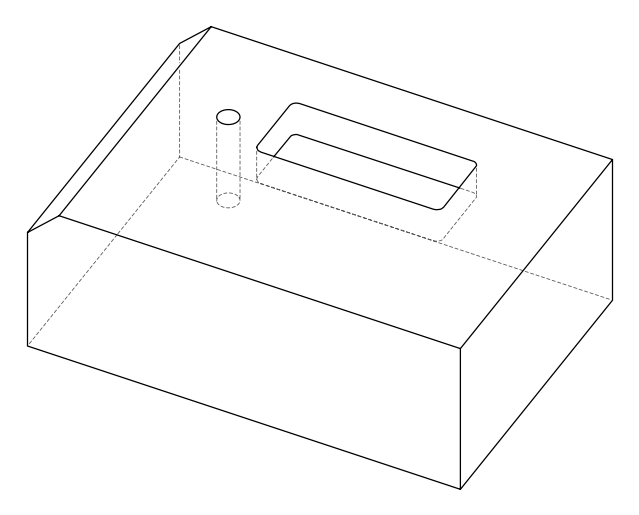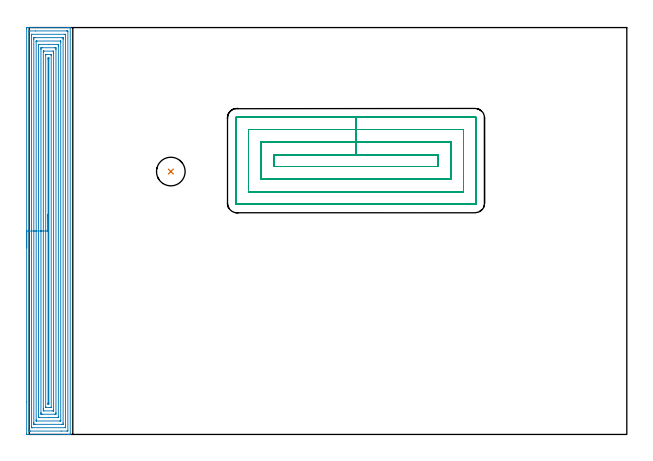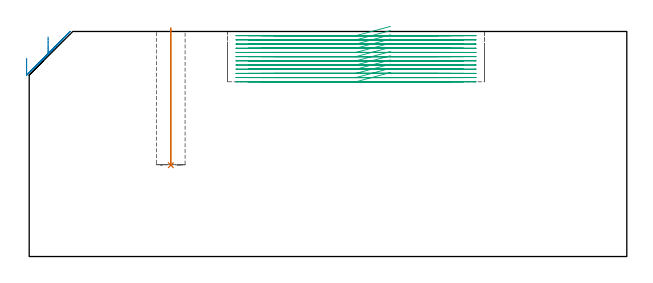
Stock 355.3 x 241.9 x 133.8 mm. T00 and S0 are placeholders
(PLAN: 3 operations, 2 tool changes, 50.3 min)
(1 INDEXABLE_INSERT_DRILL_BLIND_HOLE_FROM_SOLID | STEP1POCKET | NXT0302_005 | 0.33 min | 17974 mm3)
(2 AREA_MILL | FG_CHAMFER_SURFACE | UGT0205_001 | 19.6 min | 81134 mm3)
(3 MILL_RECTANGULAR_POCKET | POCKET_RECTANGULAR_STRAIGHT | NXT0201_013 | Follow Part, ap 2.5, ae 75% | 30.36 min | 282499 mm3)
(TOOL NXT0302_005 | Index. Insert Drill 17mm [880-D1700L20-05] | D17 PA176 FL85 Z2)
(TOOL UGT0205_001 | Chamfer Mill 20 x 3 x 45 deg. | D20 FL50 Z2)
(TOOL NXT0201_013 | ENDMILL 10mm | D10 FL30 Z4)
(OP 1 INDEXABLE_INSERT_DRILL_BLIND_HOLE_FROM_SOLID)
G17 G21 G94 G90
T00 M6
G54
G17 G0 G90 X84.2 Y156.3 S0 M3
G43 Z143.8 H1
G94 G81 G98 Z54.3 F250. R135.8
G80
M5
M2
(OP 2 AREA_MILL)
G17 G21 G94 G90
T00 M6
G54
G17 G0 G90 X-1.5 Y110.95 S1061 M3
G43 Z143.8 H0
Z117.9
G94 G1 Y110.988 Z117.028 F250.
Y111.102 Z116.164
Y111.291 Z115.312
Y111.553 Z114.48
Y111.887 Z113.674
Y112.29 Z112.9
Y112.758 Z112.164
Y113.29 Z111.472
Y113.879 Z110.829
Y114.522 Z110.24
Y115.214 Z109.708
Y115.95 Z109.24
Y116.724 Z108.837
Y117.53 Z108.503
Y118.362 Z108.241
Y119.214 Z108.052
Y120.078 Z107.938
Y120.95 Z107.9
Y240.949
X-1.499 Y241.307 Z107.901
X-1.494 Y241.835 Z107.903
X-1.491 Y241.892 Z107.906
X-0.969 Y241.896 Z108.428
X-0.38 Y241.9 Z109.017
X19.731 Z129.127
X22.69 Z132.086
X22.982 Z132.377
X23.567 Z132.966
X23.869 Z133.269
X24.051 Z133.45
X24.373 Y241.893 Z133.764
X24.397 Y241.89 Z133.788
X24.4 Y241.753 Z133.8
Y0.147
X24.397 Y0.01 Z133.788
X24.373 Y0.007 Z133.764
X24.05 Y0. Z133.45
X23.567 Z132.966
X22.982 Z132.377
X20.916 Z130.313
X20.321 Z129.716
X19.731 Z129.127
X-1.268 Y0.001 Z108.129
X-1.492 Y0.01 Z107.905
X-1.499 Y0.233 Z107.899
X-1.5 Y19.398 Z107.9
Y120.95
X-0.086 Z109.314
Y239.524
X-0.082 Y239.89 Z109.318
X0.432 Y239.899 Z109.832
X3.868 Y239.9 Z113.268
X22.095 Z131.495
X22.611 Y239.898 Z132.011
X22.982 Y239.89 Z132.382
X22.986 Y239.524 Z132.386
Y2.376
X22.982 Y2.01 Z132.382
X22.468 Y2.002 Z131.868
X19.031 Y2. Z128.431
X0.805 Z110.205
X0.289 Y2.002 Z109.689
X-0.082 Y2.01 Z109.318
X-0.086 Y2.376 Z109.314
Y2.379
Y120.95
X1.328 Z110.728
X1.329 Y237.215 Z110.729
X1.33 Y237.741 Z110.73
X1.331 Y237.832 Z110.731
X1.334 Y237.876 Z110.734
X1.336 Y237.89 Z110.736
X1.376 Y237.893 Z110.776
X1.535 Y237.899 Z110.935
X21.208 Z130.608
X21.366 Y237.898 Z130.766
X21.471 Y237.895 Z130.871
X21.553 Y237.89 Z130.953
X21.565 Y237.878 Z130.965
X21.567 Y237.862 Z130.967
X21.569 Y237.741 Z130.969
X21.571 Y237.376 Z130.971
Y4.685
X21.57 Y4.159 Z130.97
X21.569 Y4.068 Z130.969
X21.566 Y4.024 Z130.966
X21.564 Y4.01 Z130.964
X21.524 Y4.007 Z130.924
X21.365 Y4.001 Z130.765
X1.692 Y4. Z111.092
X1.534 Y4.002 Z110.934
X1.429 Y4.005 Z110.829
X1.347 Y4.01 Z110.747
X1.335 Y4.022 Z110.735
X1.333 Y4.038 Z110.733
X1.331 Y4.159 Z110.731
X1.329 Y4.524 Z110.729
X1.328 Y120.95 Z110.728
X2.743 Z112.143
Y235.067
X2.747 Y235.789 Z112.147
X2.75 Y235.888 Z112.15
X2.844 Y235.892 Z112.244
X3.051 Y235.897 Z112.451
X3.466 Y235.9 Z112.866
X3.524 Z112.924
X19.492 Z128.892
X19.87 Y235.897 Z129.27
X20.058 Y235.894 Z129.458
X20.146 Y235.89 Z129.546
X20.15 Y235.828 Z129.55
X20.156 Y235.232 Z129.556
X20.157 Y235.067 Z129.557
Y6.833
X20.153 Y6.111 Z129.553
X20.15 Y6.012 Z129.55
X20.056 Y6.008 Z129.456
X19.848 Y6.003 Z129.248
X19.434 Y6. Z128.834
X19.376 Z128.776
X3.408 Z112.808
X3.03 Y6.002 Z112.43
X2.842 Y6.006 Z112.242
X2.753 Y6.01 Z112.153
X2.75 Y6.072 Z112.15
X2.744 Y6.668 Z112.144
X2.743 Y6.833 Z112.143
Y120.95
X4.157 Z113.557
Y233.48
X4.16 Y233.678 Z113.56
X4.164 Y233.809 Z113.564
X4.168 Y233.89 Z113.568
X4.2 Y233.892 Z113.6
X4.353 Y233.897 Z113.753
X4.627 Y233.9 Z114.027
X18.688 Y233.899 Z128.088
X18.718 Y233.898 Z128.118
X18.733 Y233.895 Z128.133
X18.736 Y233.892 Z128.136
X18.738 Y233.875 Z128.138
X18.742 Y233.481 Z128.142
X18.743 Y233.284 Z128.143
Y8.42
X18.74 Y8.222 Z128.14
X18.736 Y8.091 Z128.136
X18.732 Y8.01 Z128.132
X18.7 Y8.008 Z128.1
X18.547 Y8.004 Z127.947
X18.273 Y8.001 Z127.673
X4.212 Y8. Z113.612
X4.182 Y8.002 Z113.582
X4.167 Y8.005 Z113.567
X4.164 Y8.008 Z113.564
X4.162 Y8.025 Z113.562
X4.158 Y8.419 Z113.558
X4.157 Y8.616 Z113.557
Y120.95
X5.571 Z114.971
Y231.5
X5.572 Y231.78 Z114.972
X5.574 Y231.85 Z114.974
X5.577 Y231.882 Z114.977
X5.579 Y231.89 Z114.979
X5.598 Y231.893 Z114.998
X5.731 Y231.899 Z115.131
X11.496 Y231.9 Z120.896
X16.773 Y231.899 Z126.173
X17.267 Y231.896 Z126.667
X17.313 Y231.89 Z126.713
X17.322 Y231.84 Z126.722
X17.325 Y231.5 Z126.725
X17.328 Y230.942 Z126.728
X17.329 Y10.4 Z126.729
X17.328 Y10.12 Z126.728
X17.326 Y10.05 Z126.726
X17.323 Y10.018 Z126.723
X17.321 Y10.01 Z126.721
X17.302 Y10.008 Z126.702
X17.169 Y10.002 Z126.569
X11.404 Y10. Z120.804
X6.127 Y10.001 Z115.527
X5.634 Y10.004 Z115.034
X5.587 Y10.01 Z114.987
X5.578 Y10.06 Z114.978
X5.575 Y10.4 Z114.975
X5.572 Y10.958 Z114.972
X5.571 Y120.95 Z114.971
X6.985 Z116.385
Y228.855
X6.989 Y229.717 Z116.389
X6.99 Y229.742 Z116.39
X7.014 Y229.89 Z116.414
X7.721 Y229.899 Z117.121
X14.998 Z124.398
X15.708 Y229.896 Z125.108
X15.886 Y229.89 Z125.286
X15.91 Y229.717 Z125.31
X15.912 Y229.691 Z125.312
X15.915 Y228.826 Z125.315
Y13.045
X15.911 Y12.183 Z125.311
X15.91 Y12.158 Z125.31
X15.886 Y12.01 Z125.286
X15.179 Y12.001 Z124.579
X7.902 Z117.302
X7.192 Y12.004 Z116.592
X7.014 Y12.01 Z116.414
X6.99 Y12.183 Z116.39
X6.988 Y12.209 Z116.388
X6.985 Y13.103 Z116.385
Y120.95
X8.399 Z117.799
X8.4 Y227.433 Z117.8
X8.403 Y227.825 Z117.803
X8.406 Y227.875 Z117.806
X8.408 Y227.891 Z117.808
X8.417 Y227.893 Z117.817
X8.469 Y227.897 Z117.869
X8.575 Y227.899 Z117.975
X8.789 Y227.9 Z118.189
X14.147 Y227.899 Z123.547
X14.494 Y227.875 Z123.894
X14.496 Y227.777 Z123.896
X14.499 Y227.545 Z123.899
X14.5 Y227.043 Z123.9
Y226.652
Y14.467
X14.497 Y14.075 Z123.897
X14.494 Y14.025 Z123.894
X14.492 Y14.009 Z123.892
X14.483 Y14.007 Z123.883
X14.431 Y14.003 Z123.831
X14.325 Y14.001 Z123.725
X14.111 Y14. Z123.511
X8.753 Y14.001 Z118.153
X8.406 Y14.025 Z117.806
X8.404 Y14.123 Z117.804
X8.401 Y14.355 Z117.801
X8.4 Y14.857 Z117.8
X8.399 Y15.248 Z117.799
Y120.95
X9.814 Z119.214
Y225.636
X9.816 Y225.824 Z119.216
X9.818 Y225.87 Z119.218
X9.82 Y225.886 Z119.22
X9.836 Y225.89 Z119.236
X9.929 Y225.897 Z119.329
X10.563 Y225.9 Z119.963
X10.813 Z120.213
X12.588 Y225.899 Z121.988
X13.03 Y225.892 Z122.43
X13.079 Y225.89 Z122.479
X13.081 Y225.828 Z122.481
X13.084 Y225.685 Z122.484
X13.086 Y225.399 Z122.486
Y225.26
Y16.264
X13.084 Y16.076 Z122.484
X13.082 Y16.03 Z122.482
X13.08 Y16.014 Z122.48
X13.064 Y16.01 Z122.464
X12.971 Y16.003 Z122.371
X12.337 Y16. Z121.737
X12.087 Z121.487
X10.312 Y16.001 Z119.712
X9.87 Y16.008 Z119.27
X9.821 Y16.01 Z119.221
X9.819 Y16.072 Z119.219
X9.816 Y16.215 Z119.216
X9.814 Y16.501 Z119.214
Y16.64
Y120.95
X11.228 Z120.628
Y222.808
X11.231 Y223.477 Z120.631
X11.235 Y223.693 Z120.635
X11.246 Y223.89 Z120.646
X11.45 Y223.896 Z120.85
X11.59 Y223.897 Z120.99
X11.641 Y223.894 Z121.041
X11.664 Y223.89 Z121.064
X11.666 Y223.848 Z121.066
X11.67 Y223.7 Z121.07
X11.672 Y223.477 Z121.072
Y223.254
Y19.092
X11.668 Y18.423 Z121.068
X11.665 Y18.207 Z121.065
X11.654 Y18.01 Z121.054
X11.45 Y18.004 Z120.85
X11.31 Y18.003 Z120.71
X11.259 Y18.006 Z120.659
X11.236 Y18.009 Z120.636
X11.234 Y18.052 Z120.634
X11.23 Y18.2 Z120.63
X11.228 Y18.423 Z120.628
Y18.647
Y120.95
Y121.822 Z120.666
Y122.686 Z120.78
Y123.538 Z120.969
Y124.37 Z121.231
Y125.176 Z121.565
Y125.95 Z121.968
Y126.686 Z122.436
Y127.378 Z122.968
Y128.021 Z123.557
Y128.61 Z124.2
Y129.142 Z124.892
Y129.61 Z125.628
Y130.013 Z126.402
Y130.347 Z127.208
Y130.609 Z128.04
Y130.798 Z128.891
Y130.912 Z129.756
Y130.95 Z130.628
G0 Z143.8
M5
M2
(OP 3 MILL_RECTANGULAR_POCKET)
G17 G21 G94 G90
T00 M6
G54
G17 G0 G90 X214.795 Y166.3 S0 M3
G43 Z143.8 H0
Z136.8
G94 G1 X194.3 Z131.308 F250.
X145.4 F500.
Y159.3
X243.2
Y166.3
X194.3
Y173.8
X137.9
Y151.8
X250.7
Y173.8
X194.3
Y181.3
X130.4
Y144.3
X258.2
Y181.3
X194.3
Y188.8
X123.5
G3 X122.9 Y188.2 R0.6
G1 Y137.4
G3 X123.5 Y136.8 R0.6
G1 X265.1
G3 X265.7 Y137.4 R0.6
G1 Y188.2
G3 X265.1 Y188.8 R0.6
G1 X194.3
X193.3
G0 X214.795 Y166.3 Z134.308
G1 X194.3 Z128.817 F250.
X145.4 F500.
Y159.3
X243.2
Y166.3
X194.3
Y173.8
X137.9
Y151.8
X250.7
Y173.8
X194.3
Y181.3
X130.4
Y144.3
X258.2
Y181.3
X194.3
Y188.8
X123.5
G3 X122.9 Y188.2 R0.6
G1 Y137.4
G3 X123.5 Y136.8 R0.6
G1 X265.1
G3 X265.7 Y137.4 R0.6
G1 Y188.2
G3 X265.1 Y188.8 R0.6
G1 X194.3
X193.3
G0 X214.795 Y166.3 Z131.817
G1 X194.3 Z126.325 F250.
X145.4 F500.
Y159.3
X243.2
Y166.3
X194.3
Y173.8
X137.9
Y151.8
X250.7
Y173.8
X194.3
Y181.3
X130.4
Y144.3
X258.2
Y181.3
X194.3
Y188.8
X123.5
G3 X122.9 Y188.2 R0.6
G1 Y137.4
G3 X123.5 Y136.8 R0.6
G1 X265.1
G3 X265.7 Y137.4 R0.6
G1 Y188.2
G3 X265.1 Y188.8 R0.6
G1 X194.3
X193.3
G0 X214.795 Y166.3 Z129.325
G1 X194.3 Z123.833 F250.
X145.4 F500.
Y159.3
X243.2
Y166.3
X194.3
Y173.8
X137.9
Y151.8
X250.7
Y173.8
X194.3
Y181.3
X130.4
Y144.3
X258.2
Y181.3
X194.3
Y188.8
X123.5
G3 X122.9 Y188.2 R0.6
G1 Y137.4
G3 X123.5 Y136.8 R0.6
G1 X265.1
G3 X265.7 Y137.4 R0.6
G1 Y188.2
G3 X265.1 Y188.8 R0.6
G1 X194.3
X193.3
G0 X214.795 Y166.3 Z126.833
G1 X194.3 Z121.342 F250.
X145.4 F500.
Y159.3
X243.2
Y166.3
X194.3
Y173.8
X137.9
Y151.8
X250.7
Y173.8
X194.3
Y181.3
X130.4
Y144.3
X258.2
Y181.3
X194.3
Y188.8
X123.5
G3 X122.9 Y188.2 R0.6
G1 Y137.4
G3 X123.5 Y136.8 R0.6
G1 X265.1
G3 X265.7 Y137.4 R0.6
G1 Y188.2
G3 X265.1 Y188.8 R0.6
G1 X194.3
X193.3
G0 X214.795 Y166.3 Z124.342
G1 X194.3 Z118.85 F250.
X145.4 F500.
Y159.3
X243.2
Y166.3
X194.3
Y173.8
X137.9
Y151.8
X250.7
Y173.8
X194.3
Y181.3
X130.4
Y144.3
X258.2
Y181.3
X194.3
Y188.8
X123.5
G3 X122.9 Y188.2 R0.6
G1 Y137.4
G3 X123.5 Y136.8 R0.6
G1 X265.1
G3 X265.7 Y137.4 R0.6
G1 Y188.2
G3 X265.1 Y188.8 R0.6
G1 X194.3
X193.3
G0 X214.795 Y166.3 Z121.85
G1 X194.3 Z116.358 F250.
X145.4 F500.
Y159.3
X243.2
Y166.3
X194.3
Y173.8
X137.9
Y151.8
X250.7
Y173.8
X194.3
Y181.3
X130.4
Y144.3
X258.2
Y181.3
X194.3
Y188.8
X123.5
G3 X122.9 Y188.2 R0.6
G1 Y137.4
G3 X123.5 Y136.8 R0.6
G1 X265.1
G3 X265.7 Y137.4 R0.6
G1 Y188.2
G3 X265.1 Y188.8 R0.6
G1 X194.3
X193.3
G0 X214.795 Y166.3 Z119.358
G1 X194.3 Z113.867 F250.
X145.4 F500.
Y159.3
X243.2
Y166.3
X194.3
Y173.8
X137.9
Y151.8
X250.7
Y173.8
X194.3
Y181.3
X130.4
Y144.3
X258.2
Y181.3
X194.3
Y188.8
X123.5
G3 X122.9 Y188.2 R0.6
G1 Y137.4
G3 X123.5 Y136.8 R0.6
G1 X265.1
G3 X265.7 Y137.4 R0.6
G1 Y188.2
G3 X265.1 Y188.8 R0.6
G1 X194.3
X193.3
G0 X214.795 Y166.3 Z116.867
G1 X194.3 Z111.375 F250.
X145.4 F500.
Y159.3
X243.2
Y166.3
X194.3
Y173.8
X137.9
Y151.8
X250.7
Y173.8
X194.3
Y181.3
X130.4
Y144.3
X258.2
Y181.3
X194.3
Y188.8
X123.5
G3 X122.9 Y188.2 R0.6
G1 Y137.4
G3 X123.5 Y136.8 R0.6
G1 X265.1
G3 X265.7 Y137.4 R0.6
G1 Y188.2
G3 X265.1 Y188.8 R0.6
G1 X194.3
X193.3
G0 X214.795 Y166.3 Z114.375
G1 X194.3 Z108.883 F250.
X145.4 F500.
Y159.3
X243.2
Y166.3
X194.3
Y173.8
X137.9
Y151.8
X250.7
Y173.8
X194.3
Y181.3
X130.4
Y144.3
X258.2
Y181.3
X194.3
Y188.8
X123.5
G3 X122.9 Y188.2 R0.6
G1 Y137.4
G3 X123.5 Y136.8 R0.6
G1 X265.1
G3 X265.7 Y137.4 R0.6
G1 Y188.2
G3 X265.1 Y188.8 R0.6
G1 X194.3
X193.3
G0 X214.795 Y166.3 Z111.883
G1 X194.3 Z106.392 F250.
X145.4 F500.
Y159.3
X243.2
Y166.3
X194.3
Y173.8
X137.9
Y151.8
X250.7
Y173.8
X194.3
Y181.3
X130.4
Y144.3
X258.2
Y181.3
X194.3
Y188.8
X123.5
G3 X122.9 Y188.2 R0.6
G1 Y137.4
G3 X123.5 Y136.8 R0.6
G1 X265.1
G3 X265.7 Y137.4 R0.6
G1 Y188.2
G3 X265.1 Y188.8 R0.6
G1 X194.3
X193.3
G0 X214.795 Y166.3 Z109.392
G1 X194.3 Z103.9 F250.
X145.4 F500.
Y159.3
X243.2
Y166.3
X194.3
Y173.8
X137.9
Y151.8
X250.7
Y173.8
X194.3
Y181.3
X130.4
Y144.3
X258.2
Y181.3
X194.3
Y188.8
X123.5
G3 X122.9 Y188.2 R0.6
G1 Y137.4
G3 X123.5 Y136.8 R0.6
G1 X265.1
G3 X265.7 Y137.4 R0.6
G1 Y188.2
G3 X265.1 Y188.8 R0.6
G1 X194.3
X193.3
G0 Z143.8
M5
M2
